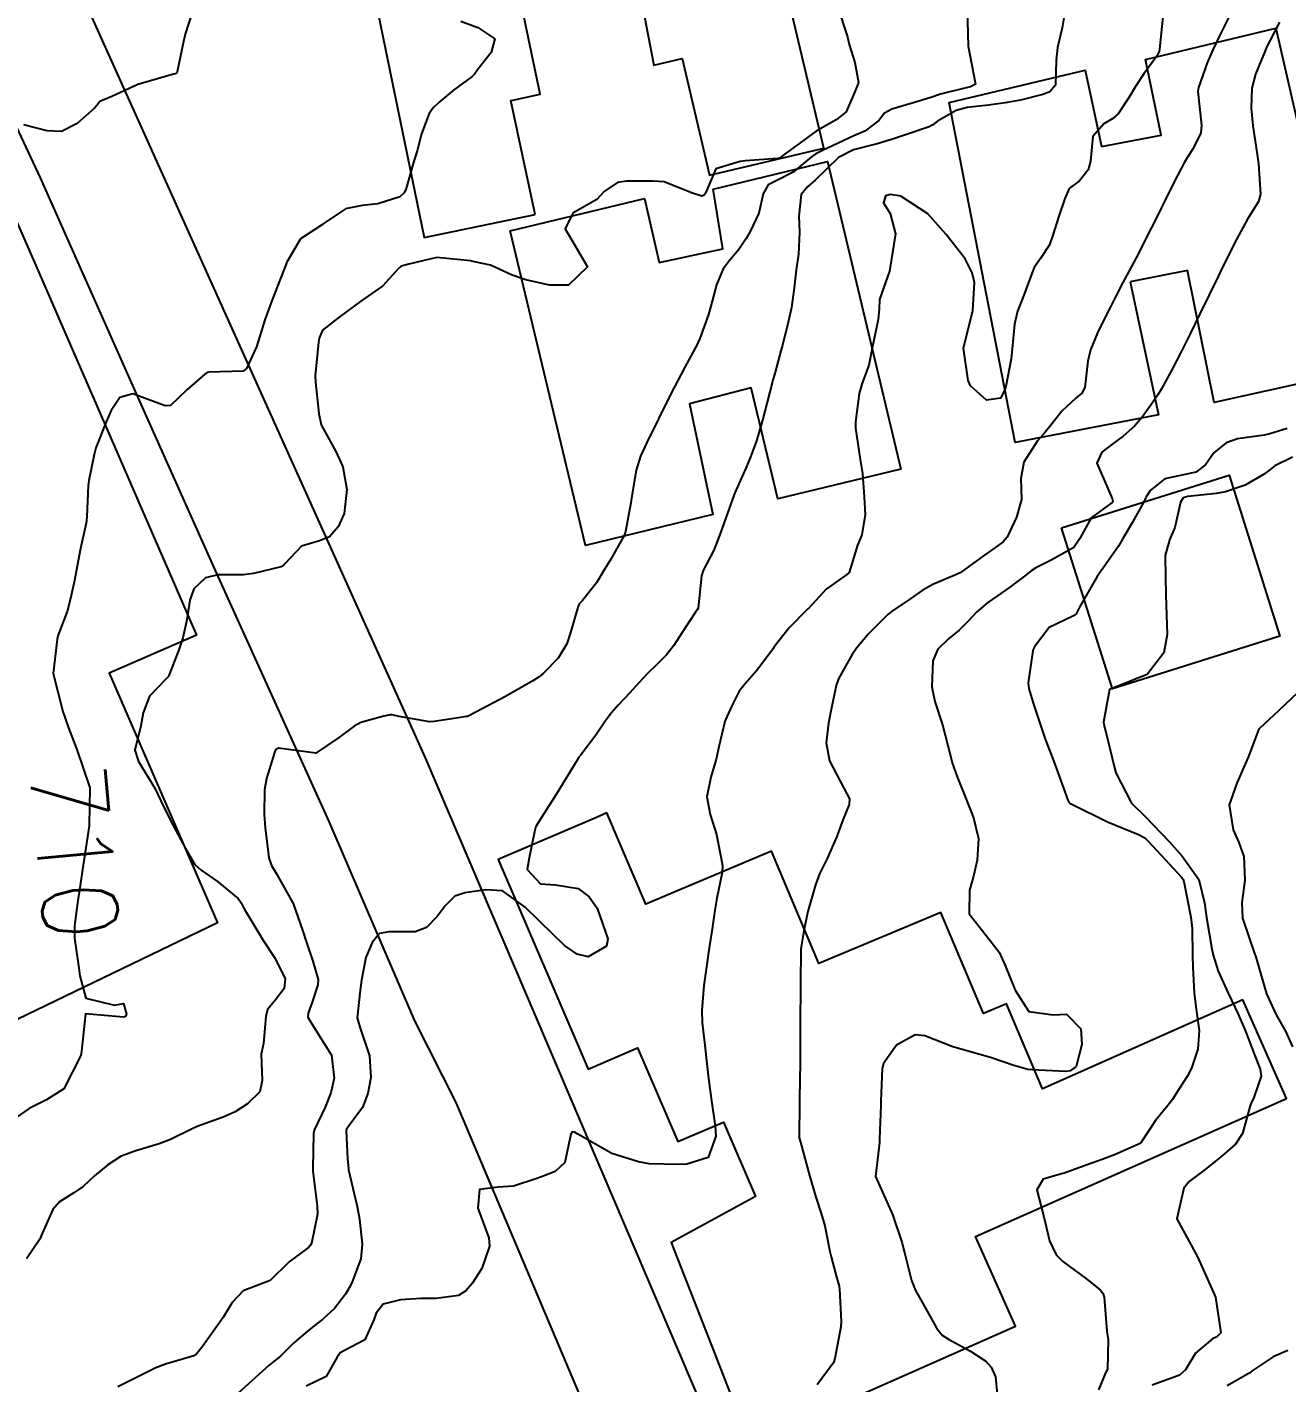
# Model space of a CAD drawing. Header units: metres. Extents: x 286371 to 293043, y 7462578 to 7466404.
# Drawn here: x 289646.5 to 289713.3, y 7464474.5 to 7464546.3 of the extents above; entities that cross this region are included whole.
import ezdxf
from ezdxf.enums import TextEntityAlignment as Align

# ---------------------------------------------------------------- set-up
doc = ezdxf.new("R2010")
doc.units = ezdxf.units.M
doc.header["$MEASUREMENT"] = 0
for name, color, linetype in [('Cotas', 45, 'Continuous'), ('Curvas de Nivel 1m', 11, 'Continuous'), ('Curvas de Nivel 5m', 15, 'Continuous'), ('Edificações', 30, 'Continuous'), ('Vias primárias', 230, 'Continuous')]:
    doc.layers.add(name, color=color, linetype=linetype)
doc.styles.add('Style-STANDARD', font='STANDARD.shx')

msp = doc.modelspace()

# ---------------------------------------------------------------- linework, layer by layer
at = {"layer": 'Curvas de Nivel 1m', "flags": 128}
for points, elevation in [([(289689.473, 7464547.419), (289689.999, 7464545.822), (289690.097, 7464545.409), (289690.39, 7464544.453), (289690.589, 7464543.401), (289690.53, 7464543.244), (289690.366, 7464542.861), (289689.928, 7464541.834), (289689.41, 7464541.418), (289688.335, 7464540.819), (289686.501, 7464539.472), (289686.4, 7464539.385), (289686.312, 7464539.356), (289684.573, 7464539.237), (289684.31, 7464539.202), (289683.014, 7464538.813), (289682.476, 7464537.532), (289682.396, 7464537.42), (289682.282, 7464537.37), (289681.735, 7464537.543), (289680.292, 7464538.118), (289679.701, 7464538.165), (289678.292, 7464538.157), (289677.808, 7464538.085), (289677.098, 7464537.612), (289676.711, 7464537.184), (289676.274, 7464536.944), (289675.443, 7464536.461), (289675.03, 7464535.643), (289676.224, 7464533.624), (289675.21, 7464532.639), (289674.209, 7464532.654), (289672.947, 7464532.939), (289672.217, 7464533.184), (289671.073, 7464533.702), (289670.227, 7464533.889), (289670.015, 7464533.93), (289668.23, 7464534.112), (289667.935, 7464534.042), (289666.752, 7464533.767), (289666.335, 7464533.66), (289666.221, 7464533.543), (289665.372, 7464532.621), (289664.194, 7464531.804), (289663.057, 7464530.946), (289662.17, 7464530.257), (289661.986, 7464529.838), (289661.953, 7464529.63), (289661.788, 7464527.841), (289661.792, 7464527.505), (289661.967, 7464525.846), (289662.095, 7464525.242), (289662.59, 7464524.343), (289662.881, 7464523.828), (289663.251, 7464523.01), (289663.456, 7464521.823), (289663.31, 7464520.54), (289663.008, 7464519.83), (289662.541, 7464519.301), (289662.003, 7464519.098), (289661.055, 7464518.802), (289660.181, 7464517.871), (289660.082, 7464517.774), (289659.982, 7464517.716), (289658.518, 7464517.354), (289657.975, 7464517.294), (289656.613, 7464517.287), (289655.972, 7464517.139), (289655.357, 7464516.55), (289655.137, 7464515.947), (289654.974, 7464514.913), (289654.771, 7464513.952), (289654.559, 7464513.31), (289654.026, 7464511.962), (289653.981, 7464511.874), (289653.891, 7464511.778), (289653, 7464510.855), (289652.668, 7464509.982), (289652.546, 7464509.292), (289652.218, 7464507.989), (289652.412, 7464507.399), (289653.276, 7464505.972), (289653.784, 7464504.943), (289654.265, 7464503.957), (289654.91, 7464502.784), (289655.407, 7464501.939), (289655.73, 7464501.633), (289656.611, 7464501.03), (289657.708, 7464500.137), (289657.857, 7464499.902), (289658.024, 7464499.575), (289659.036, 7464497.884), (289659.66, 7464496.948), (289660.189, 7464495.866), (289660.146, 7464495.358), (289659.626, 7464494.69), (289659.253, 7464494.246), (289659.168, 7464493.881), (289659.04, 7464492.435), (289658.921, 7464491.884), (289658.968, 7464490.478), (289658.844, 7464489.885), (289658.194, 7464489.245), (289657.538, 7464488.821), (289656.904, 7464488.543), (289655.526, 7464488.048), (289655.448, 7464488.013), (289655.29, 7464487.938), (289654.116, 7464487.354), (289653.512, 7464487.129), (289652.271, 7464486.755), (289651.501, 7464486.468), (289650.782, 7464486.015), (289650.091, 7464485.419), (289649.476, 7464484.86), (289648.986, 7464484.527), (289648.224, 7464484.053), (289647.874, 7464483.642), (289647.443, 7464482.688), (289647.264, 7464482.239), (289647.187, 7464482.068), (289646.471, 7464481.026)], 709), ([(289696.339, 7464547.316), (289696.404, 7464545.314), (289696.797, 7464543.308), (289696.521, 7464543.163), (289696.371, 7464543.135), (289694.933, 7464542.769), (289694.363, 7464542.587), (289693.424, 7464542.293), (289692.353, 7464541.983), (289691.959, 7464541.771), (289691.656, 7464541.385), (289690.917, 7464540.814), (289690.331, 7464540.558), (289688.674, 7464539.792), (289688.317, 7464539.611), (289688.089, 7464539.448), (289687.118, 7464538.646), (289686.295, 7464538.207), (289685.802, 7464537.972), (289685.533, 7464537.486), (289685.296, 7464536.462), (289684.845, 7464535.496), (289684.629, 7464535.118), (289684.24, 7464534.54), (289683.761, 7464533.982), (289683.406, 7464533.517), (289683.061, 7464532.672), (289682.755, 7464531.526), (289682.626, 7464531.09), (289682.168, 7464529.821), (289682.083, 7464529.618), (289682.043, 7464529.536), (289681.386, 7464528.306), (289680.987, 7464527.552), (289680.697, 7464526.985), (289680.108, 7464525.813), (289680.025, 7464525.646), (289679.984, 7464525.566), (289679.357, 7464524.304), (289679.026, 7464523.58), (289678.796, 7464522.847), (289678.583, 7464521.586), (289678.514, 7464521.107), (289678.24, 7464519.591), (289678.174, 7464519.419), (289677.997, 7464519.091), (289677.458, 7464518.129), (289677.139, 7464517.607), (289676.702, 7464516.874), (289675.949, 7464515.931), (289675.803, 7464515.77), (289675.726, 7464515.628), (289675.315, 7464514.242), (289675.117, 7464513.636), (289674.665, 7464512.881), (289673.89, 7464512.077), (289673.66, 7464511.885), (289673.326, 7464511.663), (289671.871, 7464510.84), (289669.963, 7464509.83), (289669.855, 7464509.782), (289669.808, 7464509.772), (289669.481, 7464509.73), (289668.094, 7464509.507), (289667.85, 7464509.503), (289666.243, 7464509.779), (289665.855, 7464509.861), (289665.779, 7464509.863), (289665.419, 7464509.791), (289664.198, 7464509.46), (289663.846, 7464509.271), (289663.023, 7464508.64), (289661.824, 7464507.844), (289659.829, 7464508.106), (289659.683, 7464508.02), (289659.622, 7464507.877), (289659.197, 7464506.49), (289659.091, 7464505.885), (289659.078, 7464504.581), (289659.139, 7464503.884), (289659.329, 7464502.292), (289659.467, 7464501.878), (289659.727, 7464501.433), (289660.616, 7464499.861), (289661.136, 7464498.399), (289661.297, 7464497.85), (289661.658, 7464496.807), (289661.935, 7464495.84), (289661.93, 7464495.55), (289661.626, 7464494.63), (289661.412, 7464494.053), (289661.396, 7464493.848), (289661.609, 7464493.489), (289662.641, 7464491.829), (289662.782, 7464490.61), (289662.611, 7464489.829), (289662.311, 7464489.065), (289661.723, 7464487.841), (289661.685, 7464487.679), (289661.652, 7464485.842), (289661.656, 7464485.677), (289661.885, 7464483.838), (289661.907, 7464483.388), (289661.582, 7464481.842), (289661.533, 7464481.743), (289661.431, 7464481.636), (289660.403, 7464480.876), (289659.404, 7464479.874), (289657.966, 7464479.325), (289657.386, 7464478.718), (289656.904, 7464477.914), (289655.8, 7464476.385), (289655.45, 7464475.943), (289655.389, 7464475.898), (289655.343, 7464475.88), (289653.852, 7464475.451), (289653.333, 7464475.25), (289652.492, 7464474.821), (289651.317, 7464474.232)], 708), ([(289701.539, 7464547.238), (289701.377, 7464546.283), (289701.132, 7464545.244), (289701.07, 7464544.568), (289701.034, 7464543.245), (289700.727, 7464542.891), (289700.367, 7464542.761), (289699.173, 7464542.461), (289698.36, 7464542.315), (289697.469, 7464542.186), (289696.355, 7464542.065), (289695.761, 7464541.915), (289694.767, 7464541.338), (289694.531, 7464541.152), (289694.34, 7464541.047), (289693.074, 7464540.622), (289692.329, 7464540.375), (289691.572, 7464540.139), (289690.32, 7464539.817), (289689.524, 7464539.42), (289688.296, 7464538.222), (289687.886, 7464537.855), (289687.544, 7464537.456), (289687.42, 7464536.304), (289687.454, 7464535.456), (289687.406, 7464534.287), (289687.288, 7464533.458), (289687.168, 7464532.501), (289687.041, 7464531.462), (289686.883, 7464530.765), (289686.548, 7464529.469), (289686.467, 7464529.162), (289686.142, 7464527.972), (289686.033, 7464527.579), (289686.007, 7464527.476), (289685.624, 7464525.969), (289685.497, 7464525.484), (289685.17, 7464524.4), (289684.838, 7464523.493), (289684.612, 7464522.94), (289684.036, 7464521.632), (289683.994, 7464521.546), (289683.977, 7464521.505), (289683.459, 7464520.066), (289683.275, 7464519.515), (289682.915, 7464518.595), (289682.356, 7464517.529), (289682.262, 7464517.238), (289682.08, 7464515.532), (289682.037, 7464515.439), (289681.941, 7464515.305), (289681.233, 7464514.236), (289680.791, 7464513.551), (289680.415, 7464513.048), (289679.899, 7464512.529), (289679.403, 7464512.061), (289678.953, 7464511.578), (289678.448, 7464511.013), (289677.866, 7464510.394), (289677.488, 7464509.972), (289677.213, 7464509.604), (289676.663, 7464508.79), (289675.825, 7464507.7), (289675.788, 7464507.661), (289675.755, 7464507.625), (289675.663, 7464507.469), (289674.56, 7464505.649), (289673.775, 7464504.418), (289673.483, 7464503.954), (289673.402, 7464503.67), (289673.135, 7464502.282), (289673.014, 7464501.675), (289673.723, 7464500.908), (289674.526, 7464500.849), (289675.72, 7464500.666), (289676.302, 7464500.211), (289676.735, 7464499.619), (289677.303, 7464497.987), (289677.225, 7464497.611), (289676.261, 7464497.03), (289675.667, 7464497.177), (289674.992, 7464497.645), (289673.693, 7464498.912), (289672.923, 7464499.676), (289671.717, 7464500.537), (289670.838, 7464500.587), (289669.715, 7464500.435), (289669.181, 7464500.263), (289668.668, 7464499.74), (289668.258, 7464499.183), (289667.687, 7464498.598), (289667.087, 7464498.36), (289665.683, 7464498.369), (289665.197, 7464498.276), (289664.797, 7464497.798), (289664.466, 7464496.998), (289664.229, 7464495.806), (289664.171, 7464495.271), (289664.011, 7464493.808), (289664.161, 7464493.251), (289664.657, 7464491.798), (289664.727, 7464490.637), (289664.571, 7464489.799), (289664.297, 7464489.049), (289663.527, 7464488.018), (289663.445, 7464487.896), (289663.425, 7464487.816), (289663.502, 7464486.331), (289663.548, 7464485.814), (289663.556, 7464485.75), (289664.006, 7464483.806), (289664.123, 7464483.135), (289664.276, 7464481.802), (289664.204, 7464481.021), (289663.746, 7464479.809), (289663.638, 7464479.572), (289663.394, 7464479.149), (289662.804, 7464478.401), (289662.184, 7464477.832), (289661.733, 7464477.473), (289661.364, 7464477.172), (289660.645, 7464476.565), (289659.939, 7464475.866), (289659.608, 7464475.601), (289659.334, 7464475.39), (289657.695, 7464473.907)], 707), ([(289655.266, 7464547.107), (289654.887, 7464545.947), (289654.798, 7464545.558), (289654.464, 7464543.953), (289654.442, 7464543.895), (289654.383, 7464543.856), (289654.268, 7464543.842), (289652.373, 7464543.279), (289651.01, 7464542.658), (289650.359, 7464542.386), (289650.202, 7464542.181), (289650.09, 7464542.028), (289649.167, 7464541.216), (289648.335, 7464540.793), (289647.572, 7464540.829), (289646.34, 7464541.145)], 711), ([(289706.721, 7464546.869), (289706.551, 7464545.162), (289706.524, 7464545.041), (289706.398, 7464544.794), (289705.71, 7464543.849), (289705.278, 7464543.181), (289704.939, 7464542.613), (289704.352, 7464541.735), (289704.07, 7464541.477), (289703.584, 7464541.206), (289703.01, 7464540.538), (289702.884, 7464539.216), (289702.762, 7464538.763), (289702.298, 7464538.186), (289701.753, 7464537.771), (289701.528, 7464537.236), (289701.205, 7464536.3), (289700.874, 7464535.245), (289700.703, 7464534.789), (289700.23, 7464534.054), (289699.89, 7464533.59), (289699.774, 7464533.261), (289699.343, 7464532.125), (289699.008, 7464531.272), (289698.865, 7464530.583), (289698.741, 7464529.276), (289698.675, 7464528.748), (289698.389, 7464527.28), (289698.33, 7464527.072), (289698.115, 7464526.661), (289697.373, 7464526.559), (289696.527, 7464527.316), (289696.406, 7464527.596), (289696.154, 7464529.314), (289696.647, 7464531.308), (289696.73, 7464532.79), (289696.605, 7464533.309), (289696.235, 7464534.049), (289695.228, 7464535.33), (289694.27, 7464536.426), (289692.825, 7464537.366), (289692.285, 7464537.453), (289692.025, 7464537.38), (289691.903, 7464537.007), (289692.27, 7464536.44), (289692.54, 7464535.37), (289692.224, 7464533.384), (289691.708, 7464531.885), (289691.685, 7464531.392), (289691.624, 7464530.831), (289691.329, 7464529.397), (289691.129, 7464528.415), (289690.76, 7464527.405), (289690.618, 7464526.906), (289690.429, 7464525.409), (289690.428, 7464525.071), (289690.682, 7464523.405), (289690.794, 7464522.662), (289690.888, 7464521.402), (289690.938, 7464520.483), (289690.77, 7464519.403), (289690.538, 7464518.864), (289690.091, 7464517.413), (289690.041, 7464517.346), (289689.972, 7464517.302), (289688.863, 7464516.529), (289687.945, 7464515.527), (289687.908, 7464515.482), (289687.869, 7464515.446), (289686.908, 7464514.481), (289686.12, 7464513.471), (289686.037, 7464513.348), (289685.909, 7464513.15), (289685.182, 7464512.198), (289684.552, 7464511.494), (289684.262, 7464511.115), (289683.867, 7464510.338), (289683.599, 7464509.768), (289683.5, 7464509.51), (289683.185, 7464508.163), (289683.049, 7464507.516), (289682.763, 7464506.567), (289682.547, 7464505.523), (289682.718, 7464504.582), (289683.061, 7464503.515), (289683.373, 7464501.876), (289683.366, 7464501.51), (289683.079, 7464500.148), (289682.97, 7464499.515), (289682.807, 7464498.397), (289682.671, 7464497.519), (289682.551, 7464496.631), (289682.393, 7464495.523), (289682.28, 7464494.187), (289682.302, 7464493.531), (289682.431, 7464492.362), (289682.522, 7464491.526), (289682.635, 7464490.588), (289682.768, 7464489.526), (289682.979, 7464488.069), (289683.023, 7464487.522), (289682.622, 7464486.402), (289681.491, 7464486.038), (289681.024, 7464486.021), (289679.494, 7464486.069), (289678.916, 7464486.163), (289677.509, 7464486.609), (289675.708, 7464487.632), (289675.526, 7464487.746), (289675.403, 7464487.759), (289675.333, 7464487.637), (289675.012, 7464486.131), (289674.499, 7464485.649), (289673.772, 7464485.377), (289673.488, 7464485.274), (289672.292, 7464484.872), (289671.481, 7464484.83), (289670.486, 7464484.703), (289670.4, 7464483.71), (289670.986, 7464482.148), (289671.029, 7464481.7), (289670.611, 7464480.506), (289670.106, 7464479.714), (289669.772, 7464479.334), (289669.384, 7464479.082), (289668.199, 7464478.931), (289667.387, 7464478.922), (289666.304, 7464478.852), (289665.381, 7464478.62), (289665.007, 7464478.154), (289664.887, 7464477.792), (289664.417, 7464476.734), (289663.341, 7464476.174), (289663.105, 7464476.052), (289662.947, 7464475.82), (289662.357, 7464474.795), (289661.313, 7464474.268)], 706), ([(289712.91, 7464546.584), (289712.412, 7464545.63), (289712.22, 7464545.264), (289712.137, 7464545.078), (289711.637, 7464543.834), (289711.44, 7464543.088), (289711.403, 7464542.039), (289711.491, 7464541.087), (289711.707, 7464539.693), (289711.796, 7464539.082), (289711.894, 7464537.466), (289711.793, 7464537.082), (289711.203, 7464536.147), (289710.635, 7464535.099), (289710.503, 7464534.838), (289710.232, 7464534.297), (289709.833, 7464533.497), (289709.647, 7464533.113), (289709.178, 7464532.141), (289708.677, 7464531.127), (289708.168, 7464530.075), (289707.858, 7464529.44), (289707.707, 7464529.141), (289707.172, 7464528.116), (289706.657, 7464527.156), (289706.451, 7464526.828), (289706.112, 7464526.337), (289705.631, 7464525.642), (289705.225, 7464525.177), (289704.623, 7464524.649), (289704.08, 7464524.262), (289703.479, 7464523.797), (289703.223, 7464523.207), (289704.036, 7464521.334), (289704.073, 7464521.194), (289704.065, 7464521.162), (289704.033, 7464521.134), (289702.924, 7464520.307), (289702.326, 7464519.22), (289701.997, 7464518.739), (289700.803, 7464518.065), (289699.98, 7464517.654), (289699.747, 7464517.499), (289699.459, 7464517.272), (289698.616, 7464516.633), (289697.957, 7464516.176), (289697.439, 7464515.815), (289696.843, 7464515.311), (289696.41, 7464514.845), (289695.93, 7464514.362), (289695.363, 7464513.892), (289694.791, 7464513.341), (289694.522, 7464512.728), (289694.482, 7464511.345), (289694.639, 7464510.576), (289695.039, 7464509.337), (289695.457, 7464507.702), (289695.56, 7464507.328), (289695.813, 7464506.581), (289696.336, 7464505.316), (289696.682, 7464504.41), (289696.946, 7464503.307), (289696.885, 7464502.169), (289696.678, 7464501.31), (289696.468, 7464500.568), (289696.454, 7464499.313), (289697.673, 7464497.756), (289698.047, 7464497.289), (289698.366, 7464496.571), (289698.899, 7464495.275), (289699.617, 7464494.133), (289700.903, 7464493.957), (289701.616, 7464493.998), (289702.377, 7464493.223), (289702.429, 7464492.384), (289702.128, 7464491.226), (289701.803, 7464490.999), (289701.57, 7464490.957), (289699.793, 7464491.039), (289699.571, 7464491.062), (289698.819, 7464491.276), (289697.58, 7464491.704), (289697.019, 7464491.867), (289695.588, 7464492.268), (289694.098, 7464492.846), (289693.597, 7464492.903), (289692.609, 7464492.349), (289691.907, 7464491.379), (289691.84, 7464491.11), (289691.772, 7464489.381), (289691.765, 7464489.157), (289691.708, 7464487.382), (289691.692, 7464487.201), (289691.484, 7464485.384), (289692.386, 7464483.37), (289692.886, 7464481.909), (289693.029, 7464481.36), (289693.402, 7464479.877), (289693.606, 7464479.351), (289693.888, 7464478.845), (289694.744, 7464477.334), (289695.018, 7464476.988), (289695.356, 7464476.766), (289696.522, 7464476.131), (289697.339, 7464475.604), (289697.626, 7464475.29), (289697.845, 7464474.768), (289697.992, 7464473.284)], 704), ([(289713.318, 7464525.056), (289712.401, 7464524.759), (289712.088, 7464524.703), (289710.684, 7464524.497), (289710.082, 7464524.287), (289709.422, 7464523.766), (289708.988, 7464523.121), (289708.461, 7464522.725), (289708.057, 7464522.648), (289706.824, 7464522.382), (289706.043, 7464521.754), (289705.813, 7464521.392), (289705.706, 7464521.169), (289705.105, 7464520.091), (289704.573, 7464519.186), (289704.375, 7464518.812), (289703.99, 7464518.273), (289703.238, 7464517.209), (289702.306, 7464515.584), (289702.117, 7464515.231), (289701.942, 7464515.105), (289700.691, 7464514.494), (289699.917, 7464513.473), (289699.847, 7464513.333), (289699.82, 7464513.266), (289699.585, 7464511.572), (289699.613, 7464511.269), (289699.872, 7464510.439), (289700.246, 7464509.259), (289700.465, 7464508.634), (289700.996, 7464507.247), (289701.686, 7464505.346), (289701.739, 7464505.235), (289701.793, 7464505.183), (289701.899, 7464505.126), (289703.779, 7464504.192), (289705.425, 7464503.524), (289705.767, 7464503.339), (289705.948, 7464503.172), (289707.726, 7464501.248), (289707.796, 7464501.143), (289707.834, 7464501.031), (289708.211, 7464499.137), (289708.274, 7464498.547), (289708.288, 7464497.135), (289708.315, 7464496.473), (289708.374, 7464495.133), (289708.491, 7464494.262), (289708.651, 7464493.129), (289708.576, 7464492.143), (289708.247, 7464491.134), (289708.009, 7464490.696), (289707.557, 7464489.978), (289707.228, 7464489.47), (289706.981, 7464489.153), (289706.331, 7464488.364), (289705.545, 7464487.174), (289705.533, 7464487.154), (289705.513, 7464487.133), (289704.154, 7464486.545), (289703.5, 7464486.298), (289702.702, 7464486.011), (289701.489, 7464485.564), (289701.232, 7464485.495), (289700.369, 7464485.251), (289700.047, 7464484.685), (289700.413, 7464483.25), (289700.706, 7464481.974), (289701.068, 7464481.24), (289701.419, 7464480.892), (289702.625, 7464479.997), (289703.397, 7464479.39), (289703.542, 7464479.202), (289703.602, 7464478.99), (289703.757, 7464477.199), (289703.823, 7464476.732), (289703.784, 7464475.198), (289703.639, 7464474.89), (289703.317, 7464474.087)], 703), ([(289713.602, 7464523.521), (289712.664, 7464523.065), (289712.323, 7464522.807), (289712.057, 7464522.602), (289711.091, 7464522.047), (289710.043, 7464521.693), (289709.557, 7464521.596), (289708.039, 7464521.44), (289707.8, 7464521.376), (289707.652, 7464521.14), (289707.361, 7464519.797), (289707.069, 7464519.148), (289706.836, 7464518.307), (289706.86, 7464517.151), (289706.886, 7464516.225), (289706.922, 7464515.15), (289706.952, 7464514.126), (289706.766, 7464513.152), (289705.897, 7464512.004), (289703.884, 7464511.204), (289703.582, 7464509.485), (289703.622, 7464509.208), (289703.842, 7464508.384), (289704.118, 7464507.2), (289704.229, 7464506.787), (289705.065, 7464505.185), (289705.784, 7464504.472), (289707.053, 7464503.155), (289707.743, 7464502.378), (289708.621, 7464501.131), (289708.934, 7464499.898), (289709.037, 7464499.124), (289709.326, 7464497.463), (289709.39, 7464497.119), (289709.651, 7464496.271), (289710.191, 7464495.106), (289710.714, 7464494.002), (289711.097, 7464493.092), (289711.585, 7464491.846), (289711.88, 7464491.08), (289711.937, 7464490.71), (289711.551, 7464489.58), (289711.39, 7464489.244), (289711.337, 7464489.088), (289710.941, 7464487.675), (289710.566, 7464487.099), (289710.008, 7464486.605), (289709.5, 7464486.192), (289708.899, 7464485.717), (289708.114, 7464485.135), (289707.839, 7464484.779), (289707.454, 7464483.144), (289708.551, 7464481.128), (289709.396, 7464479.275), (289709.461, 7464479.113), (289709.504, 7464479.002), (289709.789, 7464477.108), (289709.574, 7464476.898), (289709.359, 7464476.778), (289708.458, 7464476.017), (289707.914, 7464475.136), (289707.603, 7464474.868), (289707.328, 7464474.753), (289706.154, 7464474.329)], 702), ([(289713.884, 7464511.044), (289712.856, 7464510.073), (289711.855, 7464509.163), (289711.815, 7464509.115), (289711.796, 7464509.075), (289711.255, 7464507.661), (289711.014, 7464507.087), (289710.651, 7464506.248), (289710.236, 7464505.105), (289710.444, 7464503.78), (289710.755, 7464503.094), (289711.012, 7464502.358), (289711.074, 7464501.094), (289710.906, 7464499.896), (289710.936, 7464499.096), (289711.592, 7464497.158), (289711.624, 7464497.085), (289711.662, 7464496.967), (289712.207, 7464495.076), (289712.723, 7464493.962), (289713.234, 7464493.06), (289713.592, 7464492.269)], 701), ([(289713.351, 7464476.159), (289712.578, 7464475.833), (289711.456, 7464475.083), (289711.391, 7464475.026), (289711.333, 7464474.984), (289710.122, 7464474.302)], 701)]:
    msp.add_lwpolyline(points, dxfattribs=dict(at, elevation=elevation))
at = {"layer": 'Curvas de Nivel 5m', "flags": 128}
for points, elevation in [([(289669.509, 7464546.637), (289670.413, 7464546.317), (289671.311, 7464545.701), (289671.108, 7464544.989), (289670.379, 7464544.064), (289670.239, 7464543.854), (289670.097, 7464543.719), (289669.115, 7464542.981), (289668.353, 7464542.357), (289668.042, 7464542.056), (289667.826, 7464541.752), (289667.419, 7464540.667), (289667.197, 7464539.761), (289666.978, 7464539.09), (289666.608, 7464537.77), (289666.505, 7464537.546), (289666.278, 7464537.338), (289665.102, 7464536.961), (289664.27, 7464536.872), (289663.395, 7464536.689), (289662.256, 7464535.935), (289662.206, 7464535.884), (289662.119, 7464535.836), (289660.999, 7464535.097), (289660.272, 7464533.864), (289660.261, 7464533.826), (289660.222, 7464533.718), (289659.503, 7464531.878), (289659.107, 7464530.815), (289658.824, 7464529.895), (289658.675, 7464529.378), (289658.139, 7464528.235), (289657.959, 7464528.085), (289656.136, 7464528.039), (289656.05, 7464528.021), (289655.925, 7464527.938), (289654.98, 7464527.092), (289654.108, 7464526.26), (289653.821, 7464526.257), (289652.117, 7464526.88), (289651.422, 7464526.697), (289650.974, 7464526.011), (289650.71, 7464525.4), (289650.155, 7464524.023), (289650.136, 7464523.961), (289650.069, 7464523.677), (289649.779, 7464522.297), (289649.74, 7464522.029), (289649.684, 7464520.364), (289649.649, 7464520.03), (289649.349, 7464518.679), (289649.225, 7464518.036), (289649.021, 7464516.986), (289648.804, 7464516.042), (289648.639, 7464515.349), (289648.144, 7464514.051), (289648.097, 7464513.876), (289647.894, 7464512.054), (289648.404, 7464510.046), (289648.706, 7464509.187), (289649.15, 7464508.035), (289649.805, 7464506.11), (289649.831, 7464506.024), (289649.838, 7464505.99), (289649.808, 7464504.024), (289649.808, 7464503.99), (289649.769, 7464503.752), (289649.535, 7464502.231), (289649.504, 7464502.028), (289649.271, 7464500.473), (289649.208, 7464500.032), (289649.029, 7464498.689), (289649.029, 7464498.034), (289649.244, 7464496.437), (289649.298, 7464496.03), (289649.626, 7464494.854), (289651.146, 7464494.477), (289651.623, 7464494.558), (289651.783, 7464493.992), (289651.727, 7464493.878), (289651.612, 7464493.846), (289649.614, 7464494.024), (289649.398, 7464492.028), (289649.358, 7464491.807), (289648.465, 7464490.046), (289647.545, 7464489.451), (289646.624, 7464488.992), (289645.526, 7464488.246)], 710), ([(289710.341, 7464547.106), (289709.704, 7464545.826), (289709.369, 7464545.12), (289709.079, 7464544.439), (289708.612, 7464543.131), (289708.584, 7464542.918), (289708.764, 7464541.128), (289708.74, 7464540.725), (289708.325, 7464539.886), (289708.031, 7464539.426), (289707.859, 7464539.141), (289707.315, 7464538.127), (289706.842, 7464537.156), (289706.655, 7464536.772), (289706.256, 7464535.972), (289705.986, 7464535.432), (289705.853, 7464535.17), (289705.304, 7464534.103), (289704.818, 7464533.185), (289704.608, 7464532.789), (289704.196, 7464531.993), (289703.925, 7464531.461), (289703.793, 7464531.2), (289703.262, 7464530.114), (289702.881, 7464529.214), (289702.75, 7464528.61), (289702.586, 7464527.218), (289702.422, 7464526.917), (289702.116, 7464526.655), (289701.364, 7464525.976), (289700.802, 7464525.244), (289700.49, 7464524.847), (289700.081, 7464524.387), (289699.348, 7464523.269), (289699.184, 7464522.404), (289699.231, 7464521.276), (289698.958, 7464520.343), (289698.467, 7464519.288), (289698.254, 7464519.037), (289697.997, 7464518.85), (289697.086, 7464518.209), (289695.975, 7464517.397), (289695.927, 7464517.373), (289695.818, 7464517.327), (289694.534, 7464516.778), (289693.961, 7464516.452), (289693.309, 7464516.009), (289692.385, 7464515.378), (289692.138, 7464515.184), (289691.938, 7464514.999), (289691.142, 7464514.18), (289690.475, 7464513.406), (289690.254, 7464513.064), (289689.899, 7464512.441), (289689.532, 7464511.777), (289689.405, 7464511.422), (289689.142, 7464510.148), (289688.992, 7464509.427), (289688.876, 7464508.391), (289689.057, 7464507.426), (289689.803, 7464505.988), (289690.101, 7464505.41), (289690.084, 7464505.115), (289689.778, 7464504.334), (289689.52, 7464503.666), (289689.436, 7464503.419), (289688.926, 7464502.247), (289688.521, 7464501.433), (289688.306, 7464500.855), (289687.906, 7464499.441), (289687.865, 7464499.278), (289687.689, 7464498.409), (289687.547, 7464497.576), (289687.536, 7464497.447), (289687.509, 7464495.583), (289687.508, 7464495.446), (289687.486, 7464493.577), (289687.485, 7464493.446), (289687.486, 7464491.535), (289687.485, 7464491.446), (289687.457, 7464489.534), (289687.456, 7464489.446), (289687.455, 7464489.359), (289687.446, 7464487.446), (289687.454, 7464487.387), (289687.511, 7464487.216), (289687.988, 7464485.437), (289688.324, 7464484.294), (289688.611, 7464483.431), (289688.798, 7464482.781), (289689.071, 7464481.421), (289689.13, 7464481.13), (289689.405, 7464480.124), (289689.554, 7464479.579), (289689.575, 7464479.421), (289689.663, 7464477.713), (289689.654, 7464477.42), (289689.339, 7464475.746), (289689.254, 7464475.506), (289689.195, 7464475.427), (289688.403, 7464474.353)], 705)]:
    msp.add_lwpolyline(points, dxfattribs=dict(at, elevation=elevation))
at = {"layer": 'Edificações'}
for points in [[(289673.447, 7464536.389), (289672.148, 7464542.438), (289672.252, 7464542.46), (289673.708, 7464542.773), (289672.302, 7464549.537), (289678.454, 7464551.006), (289679.739, 7464544.32), (289681.243, 7464544.668), (289682.681, 7464538.476), (289688.746, 7464539.917), (289683.393, 7464562.473), (289677.47, 7464560.916), (289678.372, 7464557.034), (289669.742, 7464555.03), (289669.076, 7464558.368), (289663.059, 7464557.115), (289667.553, 7464535.181)], [(289704.988, 7464532.826), (289706.488, 7464525.782), (289698.895, 7464524.307), (289695.395, 7464542.331), (289702.6, 7464544.042), (289703.461, 7464539.999), (289706.625, 7464540.605), (289705.807, 7464544.605), (289712.702, 7464546.278), (289716.886, 7464528.076), (289709.434, 7464526.433), (289708.021, 7464533.417)], [(289680.019, 7464533.847), (289683.401, 7464534.573), (289683.401, 7464534.573), (289682.889, 7464537.738), (289688.948, 7464539.201), (289692.827, 7464522.887), (289686.318, 7464521.316), (289684.896, 7464527.208), (289684.896, 7464527.208), (289681.627, 7464526.359), (289682.867, 7464520.483), (289676.107, 7464518.851), (289672.112, 7464535.524), (289679.244, 7464537.245), (289680.021, 7464533.848), (289680.021, 7464533.848)], [(289701.356, 7464519.789), (289710.231, 7464522.58), (289712.918, 7464514.038), (289704.043, 7464511.246)], [(289676.696, 7464504.432), (289671.491, 7464502.204), (289676.25, 7464491.09), (289678.873, 7464492.213), (289681.003, 7464487.239), (289683.428, 7464488.278), (289685.121, 7464484.326), (289680.649, 7464481.894), (289682.822, 7464476.351), (289684.744, 7464471.449), (289689.973, 7464473.5), (289698.901, 7464477.463), (289696.796, 7464482.205), (289713.277, 7464489.521), (289710.953, 7464494.756), (289700.333, 7464490.041), (289698.436, 7464494.545), (289697.204, 7464494.026), (289694.942, 7464499.397), (289688.487, 7464496.679), (289685.978, 7464502.64), (289679.307, 7464499.831), (289677.237, 7464504.664)]]:
    msp.add_lwpolyline(points, close=True, dxfattribs=at)
at = {"layer": 'Edificações', "elevation": 713.653}
msp.add_lwpolyline([(289643.025, 7464542.676), (289647.153, 7464533.286), (289655.489, 7464514.097), (289650.855, 7464512.084), (289656.605, 7464498.847), (289632.34, 7464487.142)], dxfattribs=at)
at = {"layer": 'Vias primárias', "elevation": 713.653}
msp.add_lwpolyline([(289681.701, 7464415.963), (289694.997, 7464421.411), (289696.487, 7464426.448), (289695.084, 7464429.81), (289684.998, 7464452.08), (289669.258, 7464489.316), (289667.061, 7464493.643), (289662.519, 7464504.212), (289656.415, 7464517.721), (289652.327, 7464526.854), (289647.212, 7464538.34), (289639.426, 7464554.977), (289637.321, 7464559.477, 0.382582), (289633.717, 7464561.01), (289605.87, 7464548.939), (289563.417, 7464529.603, 0.155178), (289551.627, 7464518.94, -0.827239)], format="xyb", dxfattribs=at)
at = {"layer": 'Vias primárias'}
msp.add_lwpolyline([(289643.835, 7464560.389), (289667.621, 7464507.581), (289684.653, 7464467.665), (289698.652, 7464436.129), (289701.412, 7464430.033), (289701.951, 7464429.026), (289702.281, 7464428.28), (289706.484, 7464427.092), (289746.607, 7464445.586), (289758.827, 7464451.411, 0.445115)], format="xyb", dxfattribs=at)

# ---------------------------------------------------------------- texts
at = {"layer": 'Cotas', "style": 'Style-STANDARD'}
msp.add_text('710', height=4, rotation=275.20018, dxfattribs=at).set_placement((289649.031, 7464502.594, 710), align=Align.MIDDLE_CENTER)

doc.saveas('drawing.dxf')
